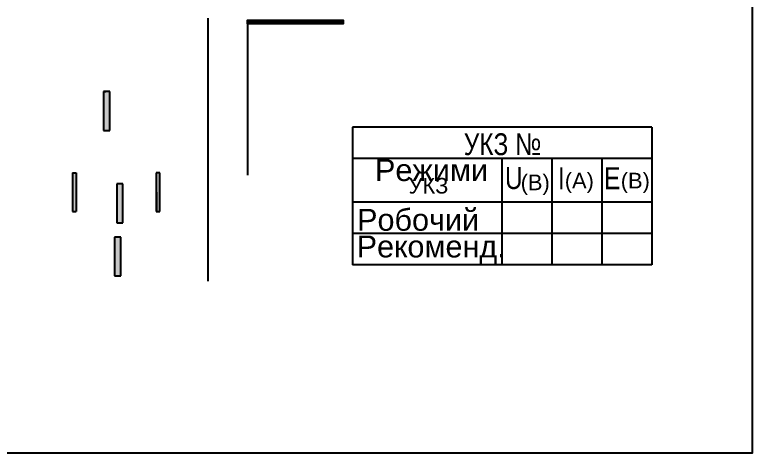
# Model space of a CAD drawing. Header units: millimetres. Extents: x -243 to 1784, y 0 to 1137.
# Drawn here: x -170.4 to -52.5, y 64 to 134.1 of the extents above; entities that cross this region are included whole.
import ezdxf

# ---------------------------------------------------------------- set-up
doc = ezdxf.new("R2010")
doc.units = ezdxf.units.MM
for name, color, linetype in [('График_G', 1, 'Continuous'), ('График_U', 5, 'Continuous'), ('График_UPolar', 3, 'Continuous'), ('ИсследТрД', 6, 'Continuous'), ('Кор сред грунта', 2, 'Continuous'), ('Макет', 7, 'Continuous'), ('Перешкоди', 7, 'Continuous')]:
    doc.layers.add(name, color=color, linetype=linetype)
doc.styles.get("Standard").update_dxf_attribs({"font": 'arial.ttf'})

# ---------------------------------------------------------------- blocks, each defined once
blk = doc.blocks.new('Потенциал_поляр')
at = {"layer": 'График_U', "lineweight": -2}
blk.add_line((0, 0), (0, -42.06), dxfattribs=at)
blk = doc.blocks.new('Кор_выс_грунта')
at = {"layer": 'График_G'}
h = blk.add_hatch(color=1, dxfattribs=at)
h.dxf.hatch_style = 1
h.set_gradient(color1=(255, 0, 0), color2=(255, 10, 10), one_color=1, tint=0.53)
h.paths.add_polyline_path([(1.25, -201.89), (0.75, -201.89), (0.25, -201.89), (0.25, -208.09), (1.25, -208.09)])
at = {"layer": 'График_G', "color": 1}
for p, q in [((1.25, -201.89), (0.25, -201.89)), ((0.25, -201.89), (0.25, -208.09)), ((1.05, -201.89), (0.45, -201.89)), ((1.25, -208.09), (1.25, -201.89)), ((0.25, -208.09), (1.25, -208.09))]:
    blk.add_line(p, q, dxfattribs=at)
blk = doc.blocks.new('Кор_низ_грунта')
at = {"layer": 'График_UPolar'}
h = blk.add_hatch(color=256, dxfattribs=at)
h.dxf.hatch_style = 1
h.set_gradient(color1=(0, 255, 0), color2=(0, 255, 0), tint=0.59)
h.paths.add_polyline_path([(1.25, -201.89), (0.25, -201.89), (0.25, -208.09), (1.25, -208.09)])
for p, q in [((1.25, -201.89), (0.25, -201.89)), ((0.25, -201.89), (0.25, -208.09)), ((0.75, -201.89), (0.35, -201.89)), ((0.6, -201.89), (0.45, -201.89)), ((1.15, -201.89), (0.75, -201.89)), ((1.25, -208.09), (1.25, -201.89)), ((0.25, -208.09), (1.25, -208.09)), ((0.35, -208.09), (1.15, -208.09))]:
    blk.add_line(p, q, dxfattribs=at)
blk = doc.blocks.new('Кор_сред_грунта')
at = {"layer": 'Кор сред грунта'}
h = blk.add_hatch(color=256, dxfattribs=at)
h.dxf.hatch_style = 1
h.set_gradient(color1=(255, 255, 0), color2=(255, 255, 0), tint=0.59)
h.paths.add_polyline_path([(1.25, -201.89), (0.25, -201.89), (0.25, -208.09), (1.25, -208.09)])
for p, q in [((0.75, -201.89), (0.25, -201.89)), ((0.25, -201.89), (0.25, -208.09)), ((0.45, -201.89), (0.6, -201.89)), ((1.25, -201.89), (0.75, -201.89)), ((0.9, -201.89), (0.9, -201.89)), ((1.25, -208.09), (1.25, -201.89)), ((0.25, -208.09), (1.25, -208.09))]:
    blk.add_line(p, q, dxfattribs=at)
blk = doc.blocks.new('Черг_2')
at = {"layer": 'График_U'}
h = blk.add_hatch(color=256, dxfattribs=at)
h.dxf.hatch_style = 1
h.set_gradient(color1=(0, 0, 255), color2=(0, 0, 250), one_color=1, tint=0.49)
h.paths.add_polyline_path([(0.6, -222.89), (0, -222.89), (0, -229.09), (0.6, -229.09)])
for p, q in [((0, -222.89), (0, -229.09)), ((0, -222.89), (0.6, -222.89)), ((0.6, -222.89), (0.6, -229.09)), ((0, -229.09), (0.6, -229.09))]:
    blk.add_line(p, q, dxfattribs=at)
blk = doc.blocks.new('Черг_1')
at = {"layer": 'График_G'}
h = blk.add_hatch(color=256, dxfattribs=at)
h.set_gradient(color1=(255, 0, 0), color2=(219, 0, 0), one_color=1, tint=0.43)
h.paths.add_polyline_path([(0.6, -222.89), (0, -222.89), (0, -229.09), (0.6, -229.09)])
for p, q in [((0.6, -222.89), (0, -222.89)), ((0, -222.89), (0, -229.09)), ((0.6, -229.09), (0.6, -222.89)), ((0, -225.99), (0, -229.09)), ((0.1, -225.99), (0, -225.99)), ((0.1, -229.09), (0.1, -225.99)), ((0, -229.09), (0.1, -229.09)), ((0, -229.09), (0.6, -229.09))]:
    blk.add_line(p, q, dxfattribs=at)
blk = doc.blocks.new('Таблица_катодки')
at = {"layer": 'Перешкоди', "lineweight": -2}
for p, q in [((47.87, 22), (0, 22)), ((0, 22), (0, 0)), ((47.87, 22), (47.87, 0)), ((47.87, 17), (0, 17)), ((23.87, 17), (23.87, 0)), ((31.87, 17), (31.87, 0)), ((39.87, 17), (39.87, 0)), ((47.87, 10), (0, 10)), ((47.87, 5), (0, 5)), ((47.87, 0), (0, 0))]:
    blk.add_line(p, q, dxfattribs=at)
at = {"layer": 'Перешкоди', "lineweight": -2, "width": 0.8}
for s, p in [('УКЗ №', (17.78, 17.53)), ('U', (24.37, 12.11)), ('I', (32.84, 12.08)), ('E', (40.21, 12.08))]:
    blk.add_text(s, height=3.5, dxfattribs=at).set_placement(p)
at = {"layer": 'Перешкоди', "lineweight": -2, "char_height": 3.5, "width": 3.6224, "attachment_point": 1}
for s, insert in [('Режими ', (3.59, 16.89)), ('{\\H0.71429x;(В)} ', (26.88, 14.42)), ('{\\H0.71429x;(A)} ', (33.93, 14.71)), ('{\\H0.71429x;(В)} ', (42.88, 14.71)), ('{\\H0.71429x;УКЗ} ', (8.96, 13.89)), ('Робочий', (0.73, 8.94)), ('Рекоменд.', (0.66, 4.67))]:
    blk.add_mtext(s, dxfattribs=dict(at, insert=insert))

msp = doc.modelspace()

# ---------------------------------------------------------------- linework, layer by layer
at = {"layer": 'ИсследТрД'}
msp.add_lwpolyline([(-133.22, 132.66), (-133.22, 133.26), (-117.91, 133.26), (-117.91, 132.66), (-133.22, 132.66)], dxfattribs=at)
at = {"layer": 'Макет'}
for p, q in [((-133.22, 132.96), (-117.93, 132.96)), ((-133.22, 132.66), (-133.22, 108.47))]:
    msp.add_line(p, q, dxfattribs=at)
at = {"layer": 'Перешкоди', "color": 1, "lineweight": -2}
msp.add_lwpolyline([(-242.95, 249.4), (-52.51, 249.4), (-52.51, 63.98), (-242.95, 63.98)], close=True, dxfattribs=at)

# ---------------------------------------------------------------- block references
at = {"layer": 'График_U'}
for name, p in [('Потенциал_поляр', (-139.55, 133.59)), ('Таблица_катодки', (-116.41, 94.14)), ('Черг_2', (-161.18, 331.72)), ('Черг_1', (-147.8, 331.72))]:
    msp.add_blockref(name, p, dxfattribs=at)
at = {"layer": 'График_U', "color": 2}
for name, p in [('Кор_сред_грунта', (-156.47, 323.72)), ('Кор_выс_грунта', (-154.36, 308.95)), ('Кор_низ_грунта', (-154.69, 300.46))]:
    msp.add_blockref(name, p, dxfattribs=at)

doc.saveas('drawing.dxf')
